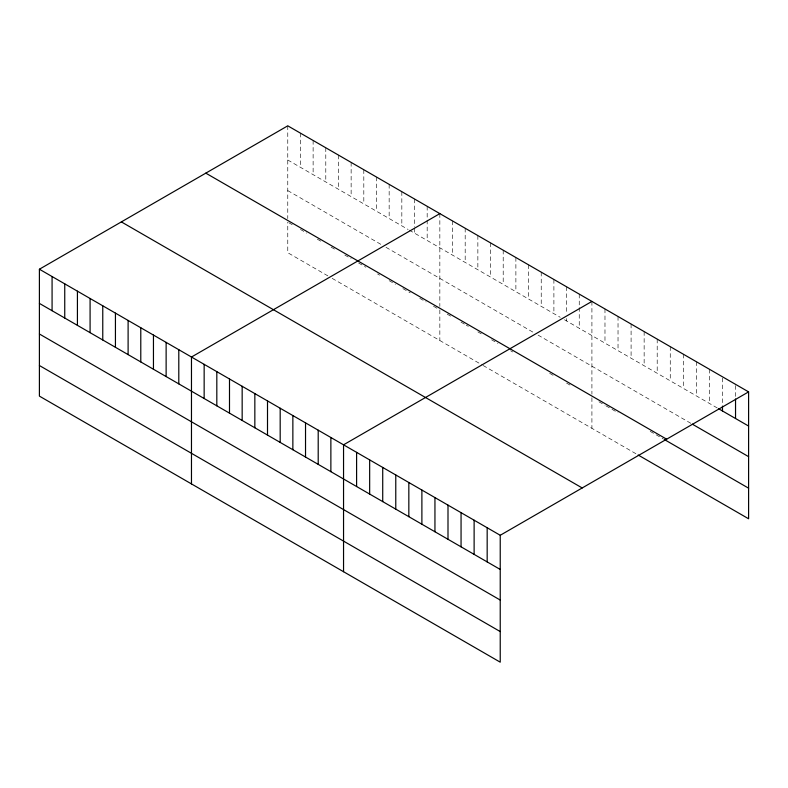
<?xml version="1.0" encoding="UTF-8"?>
<svg xmlns="http://www.w3.org/2000/svg" width="788" height="788" viewBox="0 0 788 788"><rect width="100%" height="100%" fill="white"/><g stroke="black" fill="none" stroke-linecap="round" stroke-linejoin="round"><path stroke-width="0.59" stroke-dasharray="3.94 2.96" d="M287.768 125.824L287.768 218.621M287.768 160.003L408.164 229.505M409.218 230.116L560.238 317.308M564.464 319.741L717.464 408.076M287.768 190.597L381.756 244.861M385.982 247.304L533.831 332.664M538.056 335.097L691.352 423.599M288.832 222.728L293.047 225.171M300.445 229.436L306.778 233.1M317.337 239.197L321.563 241.63M331.068 247.117L335.294 249.56M344.799 255.046L351.133 258.71M358.53 262.975L365.918 267.24M377.541 273.948L379.649 275.17M389.154 280.656L395.487 284.31M402.885 288.585L410.272 292.85M419.777 298.337L426.121 301.991M433.508 306.266L437.734 308.699M447.239 314.185L452.519 317.239M460.97 322.115L465.186 324.558M466.25 325.168L468.358 326.38M477.863 331.876L482.089 334.309M491.594 339.795L497.927 343.46M510.604 350.768L512.712 351.99M549.679 373.335L553.895 375.768M566.572 383.086L570.798 385.529M598.949 401.781L604.977 405.259M605.982 405.84L618.028 412.794M650.169 431.351L663.23 438.886M327.906 275.889L287.768 252.721L287.768 222.127M332.122 278.331L482.089 364.913M483.142 365.514L636.113 453.829M735.539 385.568L735.539 397.773M722.488 378.023L722.488 404.874M709.427 369.267L709.427 403.436M696.375 361.731L696.375 395.901M683.314 354.186L683.314 388.366M670.263 346.651L670.263 380.831M657.202 339.116L657.202 373.285M644.141 331.581L644.141 365.75M631.09 324.035L631.09 358.215M618.028 316.5L618.028 350.67M604.977 308.965L604.977 343.135M591.916 301.42L591.916 394.217M591.916 397.723L591.916 428.317M579.249 294.111L579.249 306.315M579.249 307.537L579.249 328.281M566.572 286.793L566.572 313.644M566.572 318.519L566.572 320.962M553.895 279.474L553.895 313.644M541.228 272.156L541.228 306.335M528.551 264.837L528.551 299.016M515.884 257.528L515.884 291.698M503.207 250.21L503.207 284.379M490.54 242.891L490.54 277.061M477.863 235.573L477.863 269.752M465.186 228.254L465.186 262.434M452.519 220.945L452.519 255.115M439.842 213.627L439.842 306.424M439.842 309.92L439.842 340.524M427.175 206.308L427.175 240.478M414.498 198.99L414.498 227.062M414.498 228.284L414.498 233.169M401.831 191.671L401.831 225.851M389.154 184.362L389.154 218.532M376.477 177.044L376.477 211.214M363.81 169.725L363.81 203.895M351.133 162.407L351.133 196.586M338.466 155.088L338.466 189.268M325.789 147.78L325.789 181.949M313.122 140.461L313.122 174.631M300.445 133.142L300.445 167.312"/><path stroke-width="1.18" d="M39.4 269.22L500.232 535.279L500.232 662.176L39.4 396.118L39.4 269.22L287.768 125.824L748.6 391.882L748.6 518.78L638.122 454.991M439.842 213.627L191.474 357.023L191.474 483.921M591.916 301.42L343.548 444.816L343.548 571.714M500.232 535.279L748.6 391.882M718.469 408.657L748.6 426.052M692.356 424.18L748.6 456.656M205.806 173.143L666.638 439.202M664.235 439.468L748.6 488.176M121.362 221.901L582.194 487.959M39.4 303.4L500.232 569.448M39.4 333.994L500.232 600.052M39.4 365.524L500.232 631.572M735.539 398.994L735.539 418.517M722.488 406.096L722.488 410.981M487.171 527.743L487.171 561.913M474.12 520.198L474.12 554.378M461.059 512.663L461.059 546.833M447.998 505.128L447.998 539.297M434.946 497.583L434.946 531.762M421.885 490.047L421.885 524.227M408.834 482.512L408.834 516.682M395.773 474.977L395.773 509.146M382.722 467.432L382.722 501.611M369.661 459.896L369.661 494.066M356.6 452.361L356.6 486.531M330.871 437.498L330.871 471.677M318.204 430.189L318.204 464.359M305.527 422.87L305.527 457.04M292.86 415.552L292.86 449.721M280.183 408.233L280.183 442.413M267.506 400.925L267.506 435.094M254.839 393.606L254.839 427.776M242.162 386.287L242.162 420.457M229.495 378.969L229.495 413.139M216.818 371.65L216.818 405.83M204.151 364.342L204.151 398.511M178.797 349.705L178.797 383.874M166.13 342.386L166.13 376.556M153.453 335.067L153.453 369.247M140.786 327.759L140.786 361.928M128.109 320.44L128.109 354.61M115.432 313.122L115.432 347.291M102.765 305.803L102.765 339.983M90.088 298.485L90.088 332.664M77.421 291.176L77.421 325.346M64.744 283.857L64.744 318.027M52.077 276.539L52.077 310.708"/></g></svg>
